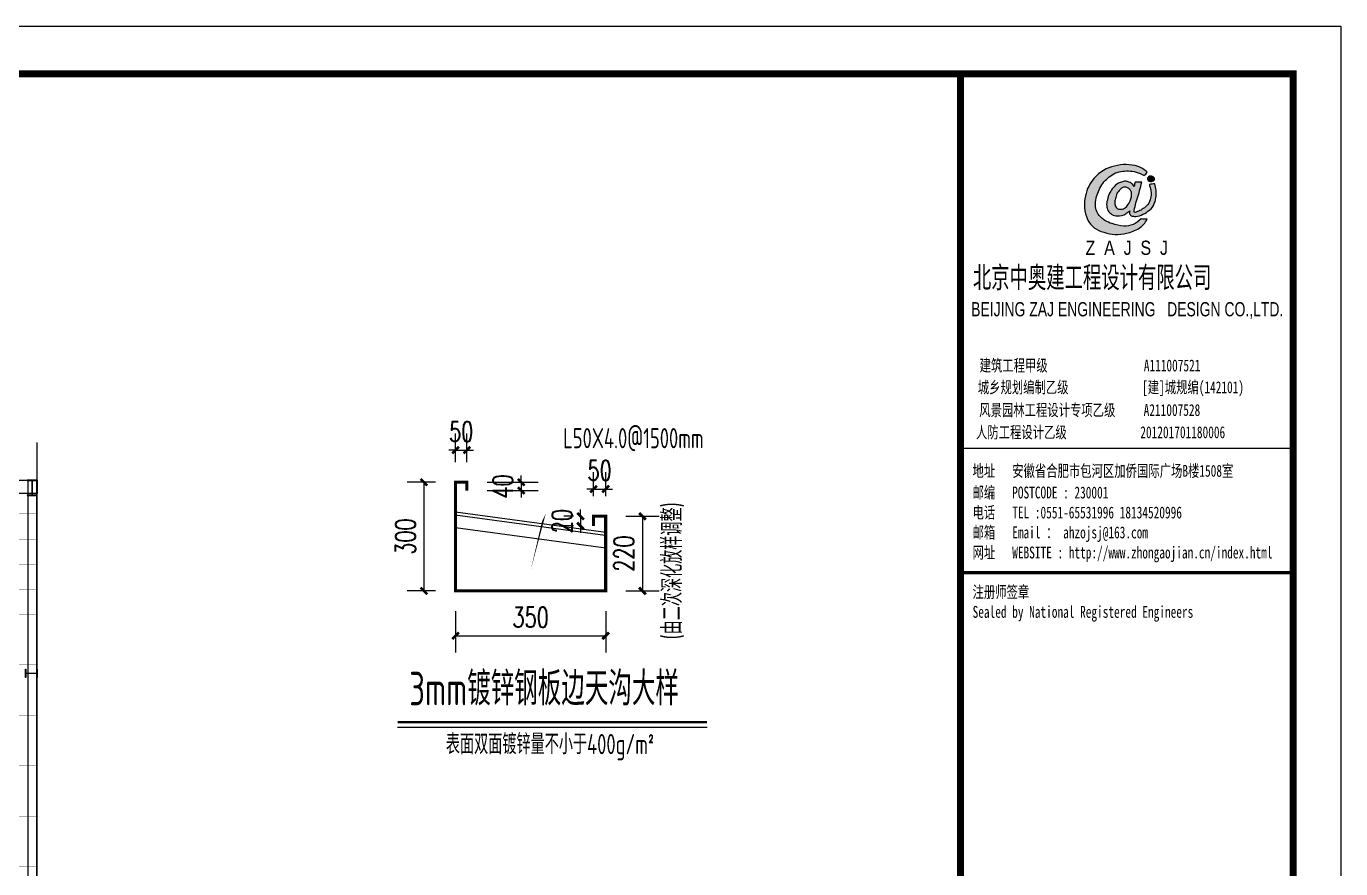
# Model space of a CAD drawing. Extents: x 180850 to 1399066, y 113487 to 334416.
# Drawn here: x 998986 to 1038098, y 195303 to 220382 of the extents above; entities that cross this region are included whole.
import ezdxf
from ezdxf.enums import TextEntityAlignment as Align

# ---------------------------------------------------------------- set-up
doc = ezdxf.new("R2010")
doc.units = 0
doc.header["$LTSCALE"] = 1000
for name, color, linetype in [('AXIS', 3, 'Continuous'), ('DOTE', 1, 'Continuous'), ('GL', 150, 'Continuous'), ('GZ', 50, 'Continuous'), ('LT', 27, 'Continuous'), ('PUB_TITLE', 4, 'Continuous'), ('TEXT', 7, 'Continuous'), ('THICK', 6, 'Continuous'), ('THIN', 7, 'Continuous'), ('XG', 6, 'Continuous'), ('图签', 3, 'Continuous'), ('天沟', 2, 'Continuous')]:
    doc.layers.add(name, color=color, linetype=linetype)
doc.styles.add('_gyy_title_Arial', font='arial.ttf', dxfattribs={"width": 0.7})
doc.styles.add('_gyy_title_ST', font='', dxfattribs={"width": 0.8})
doc.styles.add('_TCH_DIM_T3', font='SIMPLEX', dxfattribs={"width": 0.705882, "bigfont": 'GBCBIG'})
doc.styles.add('HZ', font='txt.shx', dxfattribs={"width": 0.8, "bigfont": '000hztxt.shx'})
doc.styles.add('TSSD_Label', font='tssdeng.shx', dxfattribs={"width": 0.7, "bigfont": 'hztxt.shx'})
doc.styles.get('_gyy_title_ST').set_extended_font_data('SimSun')
doc.dimstyles.new('TCH-200-1', dxfattribs={"dimtxt": 595, "dimasz": 200, "dimexe": 500, "dimexo": 600, "dimgap": 252.5, "dimtad": 1, "dimdec": 0, "dimzin": 0, "dimdsep": 46, "dimtxsty": '_TCH_DIM_T3', "dimblk": 'ARCHTICK', "dimcen": 0.09, "dimclrd": 3, "dimclre": 3, "dimclrt": 7, "dimazin": 2, "dimtfac": 1, "dimtdec": 0, "dimtix": 1, "dimtmove": 2, "dimatfit": 3, "dimfxl": 1, "dimtolj": 1, "dimtzin": 0, "dimarcsym": 0})

# ---------------------------------------------------------------- blocks, each defined once
blk = doc.blocks.new('_ArchTick')
at = {"color": 0, "linetype": 'ByBlock', "const_width": 0.4}
blk.add_lwpolyline([(-0.5, -0.5), (0.5, 0.5)], dxfattribs=at)
blk = doc.blocks.new('*D106')
at = {"layer": 'AXIS', "color": 3, "lineweight": -2, "transparency": 16777216}
for p, q in [((1016827, 205795), (1017821, 205795)), ((1017321, 205795), (1017321, 203574)), ((1016827, 203574), (1017821, 203574))]:
    blk.add_line(p, q, dxfattribs=at)
at = {"layer": 'Defpoints', "color": 0, "transparency": 16777216}
for p in [(1016227, 205795), (1016227, 203574), (1017321, 203574)]:
    blk.add_point(p, dxfattribs=at)
at = {"layer": 'AXIS', "color": 3, "lineweight": -2, "transparency": 16777216, "xscale": 200, "yscale": 200, "zscale": 200}
for p, rotation in [((1017321, 205795), 90), ((1017321, 203574), 270)]:
    blk.add_blockref('_ArchTick', p, dxfattribs=dict(at, rotation=rotation))
at = {"layer": 'AXIS', "color": 7, "transparency": 16777216, "insert": (1016771, 204685), "char_height": 595, "attachment_point": 5, "rotation": 90, "style": '_TCH_DIM_T3'}
blk.add_mtext('\\A1;220', dxfattribs=at)
blk = doc.blocks.new('*D107')
at = {"layer": 'AXIS', "color": 3, "lineweight": -2, "transparency": 16777216}
for p, q in [((1013714, 206809), (1013714, 207009)), ((1012696, 206809), (1014214, 206809)), ((1012696, 206559), (1014214, 206559)), ((1013714, 206809), (1013714, 206559)), ((1013714, 206559), (1013714, 206359))]:
    blk.add_line(p, q, dxfattribs=at)
at = {"layer": 'Defpoints', "color": 0, "transparency": 16777216}
for p in [(1012096, 206809), (1012096, 206559), (1013714, 206559)]:
    blk.add_point(p, dxfattribs=at)
at = {"layer": 'AXIS', "color": 3, "lineweight": -2, "transparency": 16777216, "xscale": 200, "yscale": 200, "zscale": 200}
for p, rotation in [((1013714, 206809), 270), ((1013714, 206559), 90)]:
    blk.add_blockref('_ArchTick', p, dxfattribs=dict(at, rotation=rotation))
at = {"layer": 'AXIS', "color": 7, "transparency": 16777216, "insert": (1013164, 206684), "char_height": 595, "attachment_point": 5, "rotation": 90, "style": '_TCH_DIM_T3'}
blk.add_mtext('\\A1;40', dxfattribs=at)
blk = doc.blocks.new('*D108')
at = {"layer": 'AXIS', "color": 3, "lineweight": -2, "transparency": 16777216}
for p, q in [((1011761, 207409), (1011761, 208264)), ((1012096, 207409), (1012096, 208264)), ((1011761, 207764), (1011561, 207764)), ((1011761, 207764), (1012096, 207764)), ((1012096, 207764), (1012296, 207764))]:
    blk.add_line(p, q, dxfattribs=at)
at = {"layer": 'Defpoints', "color": 0, "transparency": 16777216}
for p in [(1012096, 207764), (1011761, 206809), (1012096, 206809)]:
    blk.add_point(p, dxfattribs=at)
at = {"layer": 'AXIS', "color": 3, "lineweight": -2, "transparency": 16777216, "xscale": 200, "yscale": 200, "zscale": 200}
blk.add_blockref('_ArchTick', (1011761, 207764), dxfattribs=at)
at = {"layer": 'AXIS', "color": 3, "lineweight": -2, "transparency": 16777216, "xscale": 200, "yscale": 200, "zscale": 200, "rotation": 180}
blk.add_blockref('_ArchTick', (1012096, 207764), dxfattribs=at)
at = {"layer": 'AXIS', "color": 7, "transparency": 16777216, "insert": (1011928, 208314), "char_height": 595, "attachment_point": 5, "style": '_TCH_DIM_T3'}
blk.add_mtext('\\A1;50', dxfattribs=at)
blk = doc.blocks.new('*D109')
at = {"layer": 'AXIS', "color": 3, "lineweight": -2, "transparency": 16777216}
for p, q in [((1011161, 206809), (1010319, 206809)), ((1010819, 206809), (1010819, 203574)), ((1011161, 203574), (1010319, 203574))]:
    blk.add_line(p, q, dxfattribs=at)
at = {"layer": 'Defpoints', "color": 0, "transparency": 16777216}
for p in [(1011761, 206809), (1010819, 203574), (1011761, 203574)]:
    blk.add_point(p, dxfattribs=at)
at = {"layer": 'AXIS', "color": 3, "lineweight": -2, "transparency": 16777216, "xscale": 200, "yscale": 200, "zscale": 200}
for p, rotation in [((1010819, 206809), 90), ((1010819, 203574), 270)]:
    blk.add_blockref('_ArchTick', p, dxfattribs=dict(at, rotation=rotation))
at = {"layer": 'AXIS', "color": 7, "transparency": 16777216, "insert": (1010269, 205192), "char_height": 595, "attachment_point": 5, "rotation": 90, "style": '_TCH_DIM_T3'}
blk.add_mtext('\\A1;300', dxfattribs=at)
blk = doc.blocks.new('*D110')
at = {"layer": 'AXIS', "color": 3, "lineweight": -2, "transparency": 16777216}
for p, q in [((1011761, 202974), (1011761, 201738)), ((1016227, 202974), (1016227, 201738)), ((1011761, 202238), (1016227, 202238))]:
    blk.add_line(p, q, dxfattribs=at)
at = {"layer": 'Defpoints', "color": 0, "transparency": 16777216}
for p in [(1011761, 203574), (1016227, 203574), (1016227, 202238)]:
    blk.add_point(p, dxfattribs=at)
at = {"layer": 'AXIS', "color": 3, "lineweight": -2, "transparency": 16777216, "xscale": 200, "yscale": 200, "zscale": 200, "rotation": 180}
blk.add_blockref('_ArchTick', (1011761, 202238), dxfattribs=at)
at = {"layer": 'AXIS', "color": 3, "lineweight": -2, "transparency": 16777216, "xscale": 200, "yscale": 200, "zscale": 200}
blk.add_blockref('_ArchTick', (1016227, 202238), dxfattribs=at)
at = {"layer": 'AXIS', "color": 7, "transparency": 16777216, "insert": (1013994, 202788), "char_height": 595, "attachment_point": 5, "style": '_TCH_DIM_T3'}
blk.add_mtext('\\A1;350', dxfattribs=at)
blk = doc.blocks.new('*D111')
at = {"layer": 'AXIS', "color": 3, "lineweight": -2, "transparency": 16777216}
for p, q in [((1015865, 206395), (1015865, 207106)), ((1016227, 206395), (1016227, 207106)), ((1015865, 206606), (1015665, 206606)), ((1015865, 206606), (1016227, 206606)), ((1016227, 206606), (1016427, 206606))]:
    blk.add_line(p, q, dxfattribs=at)
at = {"layer": 'Defpoints', "color": 0, "transparency": 16777216}
for p in [(1016227, 206606), (1015865, 205795), (1016227, 205795)]:
    blk.add_point(p, dxfattribs=at)
at = {"layer": 'AXIS', "color": 3, "lineweight": -2, "transparency": 16777216, "xscale": 200, "yscale": 200, "zscale": 200}
blk.add_blockref('_ArchTick', (1015865, 206606), dxfattribs=at)
at = {"layer": 'AXIS', "color": 3, "lineweight": -2, "transparency": 16777216, "xscale": 200, "yscale": 200, "zscale": 200, "rotation": 180}
blk.add_blockref('_ArchTick', (1016227, 206606), dxfattribs=at)
at = {"layer": 'AXIS', "color": 7, "transparency": 16777216, "insert": (1016046, 207156), "char_height": 595, "attachment_point": 5, "style": '_TCH_DIM_T3'}
blk.add_mtext('\\A1;50', dxfattribs=at)
blk = doc.blocks.new('*D112')
at = {"layer": 'AXIS', "color": 3, "lineweight": -2, "transparency": 16777216}
for p, q in [((1015265, 205795), (1014978, 205795)), ((1015478, 205795), (1015478, 205995)), ((1015478, 205795), (1015478, 205506)), ((1015265, 205506), (1014978, 205506)), ((1015478, 205506), (1015478, 205306))]:
    blk.add_line(p, q, dxfattribs=at)
at = {"layer": 'Defpoints', "color": 0, "transparency": 16777216}
for p in [(1015865, 205795), (1015478, 205506), (1015865, 205506)]:
    blk.add_point(p, dxfattribs=at)
at = {"layer": 'AXIS', "color": 3, "lineweight": -2, "transparency": 16777216, "xscale": 200, "yscale": 200, "zscale": 200}
for p, rotation in [((1015478, 205795), 270), ((1015478, 205506), 90)]:
    blk.add_blockref('_ArchTick', p, dxfattribs=dict(at, rotation=rotation))
at = {"layer": 'AXIS', "color": 7, "transparency": 16777216, "insert": (1014928, 205651), "char_height": 595, "attachment_point": 5, "rotation": 90, "style": '_TCH_DIM_T3'}
blk.add_mtext('\\A1;20', dxfattribs=at)
blk = doc.blocks.new('A$C10C50790')
at = {"layer": 'GZ'}
for points in [[(59800, 35050), (60100, 35050), (60100, 35060), (59957, 35060), (59953, 35065), (59953, 35485), (59957, 35490), (60100, 35490), (60100, 35500), (59800, 35500), (59800, 35490), (59943, 35490), (59947, 35486), (59947, 35065), (59943, 35060), (59800, 35060), (59800, 35050)], [(59750, 29625), (59750, 29875), (59760, 29875), (59760, 29757), (59765, 29753), (60085, 29753), (60090, 29757), (60090, 29875), (60100, 29875), (60100, 29625), (60090, 29625), (60090, 29743), (60086, 29747), (59765, 29747), (59760, 29743), (59760, 29625), (59750, 29625)]]:
    blk.add_lwpolyline(points, close=True, dxfattribs=at)
blk = doc.blocks.new('dd')
at = {"layer": '图签'}
h = blk.add_hatch(color=5, dxfattribs=at)
h.set_gradient(color1=(0, 0, 255), color2=(36, 36, 255), one_color=1, tint=0.57)
h.paths.add_polyline_path([(452, 1270, -0.093206), (531, 1562, -0.136321), (716, 1807, -0.161039), (988, 1948, -0.108591), (1307, 1935, -0.049497), (1479, 1861, 0.062627), (1539, 1932, 0.094388), (1351, 2056, 0.136326), (854, 2062, 0.161722), (430, 1810, 0.133661), (243, 1435, 0.158414), (286, 937, 0.22517), (632, 669, 0.138663), (1107, 646, 0.074676), (1375, 753, 0.125344), (1543, 944, 0.006312), (1413, 948, -0.090385), (1244, 833, -0.096745), (1053, 797, -0.073845), (803, 850, -0.140868), (530, 1020, -0.160753)])
h = blk.add_hatch(color=5, dxfattribs=at)
h.set_gradient(color1=(0, 0, 255), color2=(36, 36, 255), one_color=1, tint=0.57)
h.paths.add_polyline_path([(1306, 1289, 0.011169), (1334, 1370, 0.005807), (1431, 1724, 0.01105), (1292, 1724, 0.016796), (1267, 1634, 0.125943), (1203, 1704, 0.083806), (1120, 1739, 0.082879), (1047, 1739, -0.008503), (952, 1710, 0.060057), (844, 1628, 0.086078), (774, 1532, 0.099424), (705, 1347, 0.12153), (690, 1225, 0.102644), (719, 1122, 0.056648), (797, 1042, 0.092914), (913, 1013, 0.194578), (1098, 1064, -0.002562), (1175, 1122, 0.064354), (1167, 1068, 0.172385), (1207, 1017, 0.105458), (1300, 1002, 0.086567), (1454, 1046, 0.047674), (1592, 1136, 0.166359), (1692, 1274, 0.096748), (1728, 1431, 0.03151), (1728, 1548, 0.041815), (1700, 1691, 0.007654), (1588, 1673, -0.009919), (1610, 1585, -0.068269), (1624, 1482, -0.105336), (1605, 1352, -0.14652), (1528, 1223, -0.070486), (1434, 1151, -0.077937), (1341, 1103, -0.127098), (1272, 1084, -0.114215), (1267, 1129, -0.007609)])
h.paths.add_polyline_path([(865, 1245, -0.099994), (863, 1328, -0.050974), (888, 1427, -0.120527), (938, 1529, -0.043888), (1002, 1595, -0.08446), (1063, 1619, -0.147309), (1127, 1607, -0.037474), (1177, 1572, -0.06931), (1209, 1507, -0.067662), (1213, 1431, -0.02676), (1211, 1413, 0.017209), (1183, 1329, -0.048815), (1120, 1223, -0.139096), (1046, 1163, -0.097991), (944, 1153, -0.085394), (909, 1169, -0.149141)], flags=16)
h = blk.add_hatch(color=1, dxfattribs=at)
h.set_gradient(color1=(255, 0, 0), color2=(255, 0, 0), tint=0.57)
h.paths.add_polyline_path([(1557, 1818, 0.386553), (1564, 1757, 0.170676), (1604, 1736, 0.082224), (1657, 1743, 0.087509), (1686, 1766, 0.264235), (1694, 1804, 0.244333), (1636, 1850, 0.30271)])
blk.add_lwpolyline([(1539, 1932, 0.094388), (1351, 2056, 0.136326), (854, 2062, 0.161722), (430, 1810, 0.133661), (243, 1435, 0.158414), (286, 937, 0.22517), (632, 669, 0.138663), (1107, 646, 0.074676), (1375, 753, 0.125344), (1543, 944, 0.006312), (1413, 948, -0.090385), (1244, 833, -0.096745), (1053, 797, -0.073845), (803, 850, -0.140868), (530, 1020, -0.160753), (452, 1270, -0.093206), (531, 1562, -0.136321), (716, 1807, -0.161039), (988, 1948, -0.108591), (1307, 1935, -0.049497), (1479, 1861, 0.062627)], format="xyb", close=True, dxfattribs=at)
for points in [[(1431, 1724, 0.011041), (1292, 1724, 0.016796), (1267, 1634, 0.125943), (1203, 1704, 0.083806), (1120, 1739, 0.082879), (1047, 1739, -0.008503), (952, 1710, 0.060057), (844, 1628, 0.086078), (774, 1532, 0.099424), (705, 1347, 0.12153), (690, 1225, 0.102644), (719, 1122, 0.056648), (797, 1042, 0.092914), (913, 1013, 0.194578), (1098, 1064, -0.002562), (1175, 1122, 0.064354), (1167, 1068, 0.172385), (1207, 1017, 0.105458), (1300, 1002, 0.086567), (1454, 1046, 0.047674), (1592, 1136, 0.166359), (1692, 1274, 0.096748), (1728, 1431, 0.03151), (1728, 1548, 0.041815), (1700, 1691, 0.007654), (1588, 1673, -0.009919), (1610, 1585, -0.068269), (1624, 1482, -0.105336), (1605, 1352, -0.14652), (1528, 1223, -0.070486), (1434, 1151, -0.077937), (1341, 1103, -0.127098), (1272, 1084, -0.114215), (1267, 1129, -0.007609), (1306, 1289, 0.011169), (1334, 1370, 0.005782), (1430, 1722, 0.069025)], [(1694, 1804, 0.243958), (1636, 1850, 0.303117), (1557, 1818, 0.386553), (1564, 1757, 0.170676), (1604, 1736, 0.082224), (1657, 1743, 0.087509), (1686, 1766, 0.264235), (1694, 1804, -7.823139)], [(1213, 1431, 0.067662), (1209, 1507, 0.06931), (1177, 1572, 0.037474), (1127, 1607, 0.147309), (1063, 1619, 0.08446), (1002, 1595, 0.043888), (938, 1529, 0.120527), (888, 1427, 0.050974), (863, 1328, 0.099994), (865, 1245, 0.149141), (909, 1169, 0.085394), (944, 1153, 0.097991), (1046, 1163, 0.139096), (1120, 1223, 0.048815), (1183, 1329, -0.017209), (1211, 1413, 0.02676), (1213, 1431, 0.441273)]]:
    blk.add_lwpolyline(points, format="xyb", dxfattribs=at)
at = {"insert": (246, 492), "char_height": 300, "width": 8000, "attachment_point": 1, "style": 'HZ'}
blk.add_mtext('{\\fArial|b0|i0|c0|p32;Z  A  J  S  J}', dxfattribs=at)

msp = doc.modelspace()

# ---------------------------------------------------------------- linework, layer by layer
at = {"layer": 'AXIS'}
msp.add_lwpolyline([(1014329.1, 205636.33, 0, 144.83, 0), (1014545.04, 206250.9, 0, 0, 0), (1014911.41, 207623.48, 0, 0, 0), (1019444.15, 207623.48, 0, 0, 0)], format="xyseb", dxfattribs=at)
at = {"layer": 'AXIS', "color": 4, "linetype": 'ByBlock', "ltscale": 0.1}
msp.add_lwpolyline([(939212.22, 206868.45), (999312.22, 206868.45), (999312.22, 206468.45), (939212.22, 206468.45)], close=True, dxfattribs=at)
at = {"layer": 'DOTE'}
msp.add_line((999312.22, 170243.45), (999312.22, 207993.45), dxfattribs=at)
at = {"layer": 'GL'}
msp.add_lwpolyline([(999037.22, 171368.45), (999037.22, 206868.45), (999287.22, 206868.45), (999287.22, 171368.45)], close=True, dxfattribs=at)
at = {"layer": 'LT', "linetype": 'ByBlock', "const_width": 10}
for points in [[(939212.22, 205868.38), (999337.22, 205868.41)], [(939212.22, 205118.38), (999337.22, 205118.41)], [(939212.22, 204368.38), (999337.22, 204368.41)], [(939212.22, 203618.38), (999337.22, 203618.41)], [(939212.22, 202868.38), (999337.22, 202868.41)], [(939212.22, 201368.38), (999337.22, 201368.41)], [(939212.22, 199868.38), (999337.22, 199868.41)], [(939212.22, 198368.38), (999337.22, 198368.41)], [(939212.22, 196868.38), (999337.22, 196868.41)], [(939212.22, 195368.38), (999337.22, 195368.41)]]:
    msp.add_lwpolyline(points, dxfattribs=at)
at = {"layer": 'PUB_TITLE'}
msp.add_line((1026785.36, 207821.84), (1036684.34, 207821.84), dxfattribs=at)
msp.add_lwpolyline([(919169.3, 220381.89), (1038098.48, 220381.89), (1038098.48, 136381.97), (919169.3, 136381.97)], close=True, dxfattribs=at)
at = {"layer": 'PUB_TITLE', "const_width": 212.12}
for points in [[(922704.65, 137796.11), (922704.65, 218967.75), (1036684.34, 218967.75), (1036684.34, 137796.11)], [(1026785.36, 218967.75), (1036684.34, 218967.75), (1036684.34, 137796.11), (1026785.36, 137796.11)]]:
    msp.add_lwpolyline(points, close=True, dxfattribs=at)
at = {"layer": 'PUB_TITLE', "const_width": 98.99}
msp.add_lwpolyline([(1026785.36, 204116.19), (1036684.34, 204116.19)], dxfattribs=at)
at = {"layer": 'THICK', "const_width": 72.41}
msp.add_lwpolyline([(1010033.04, 199663.79), (1019242.68, 199663.79)], dxfattribs=at)
at = {"layer": 'THIN'}
msp.add_lwpolyline([(1010033.04, 199518.96), (1019242.68, 199518.96)], dxfattribs=at)
at = {"layer": 'XG'}
for p, q in [((1016210.13, 205219.15), (1011743.97, 205824.48)), ((1016226.66, 205308.14), (1011760.5, 205913.47)), ((1016226.66, 204847.81), (1011760.5, 205453.15))]:
    msp.add_line(p, q, dxfattribs=at)
at = {"layer": '天沟', "const_width": 90.52}
msp.add_lwpolyline([(1012095.98, 206559.44), (1012095.98, 206809.18), (1011760.5, 206809.18), (1011760.5, 203574.15), (1016226.66, 203574.15), (1016226.66, 205795.39), (1015864.59, 205795.39), (1015864.59, 205505.73)], dxfattribs=at)

# ---------------------------------------------------------------- block references
msp.add_blockref('A$C10C50790', (939212.22, 171368.45))
at = {"layer": '图签', "xscale": 1.414139999943435, "yscale": 1.414139999943435, "zscale": 1.414139999943435}
msp.add_blockref('dd', (1030158.93, 213305.02), dxfattribs=at)

# ---------------------------------------------------------------- texts
at = {"color": 1, "insert": (1027153.56, 213244.05), "char_height": 718.1993, "width": 9393.6358, "attachment_point": 1, "style": 'HZ'}
msp.add_mtext('北京中奥建工程设计有限公司', dxfattribs=at)
at = {"layer": 'PUB_TITLE', "width": 0.7}
for s, height, style, p in [('BEIJING ZAJ ENGINEERING   DESIGN CO.,LTD.', 424.2416, '_gyy_title_Arial', (1031746.44, 211746.83)), ('建筑工程甲级                 A111007521             ', 353.5346, '_gyy_title_ST', (1031732.23, 210108.51)), ('城乡规划编制乙级             [建]城规编(142101)', 353.5346, '_gyy_title_ST', (1031260.15, 209459.89)), ('风景园林工程设计专项乙级     A211007528           ', 353.5346, '_gyy_title_ST', (1031556.25, 208781.7)), ('人防工程设计乙级             201201701180006', 353.5346, '_gyy_title_ST', (1030953.36, 208120.07))]:
    msp.add_text(s, height=height, dxfattribs=dict(at, style=style)).set_placement(p, align=Align.CENTER)
at = {"layer": 'PUB_TITLE', "style": '_gyy_title_ST', "width": 0.7}
for s, height, p in [('地址   安徽省合肥市包河区加侨国际广场B楼1508室', 353.5346, (1027143.19, 206971.5)), ('邮编   POSTCODE : 230001', 353.5346, (1027143.19, 206325.74)), ('电话   TEL :0551-65531996 18134520996', 353.5346, (1027143.19, 205731.8)), ('邮箱   Email ： ahzojsj@163.com', 353.5346, (1027143.19, 205137.86)), ('网址   WEBSITE : http://www.zhongaojian.cn/index.html', 353.5346, (1027143.19, 204540.43)), ('注册师签章', 353.535, (1027143.19, 203366.69)), ('Sealed by National Registered Engineers', 353.5346, (1027145.11, 202772.76))]:
    msp.add_text(s, height=height, dxfattribs=at).set_placement(p)
at = {"layer": 'TEXT', "style": 'TSSD_Label', "width": 0.7}
for s, p in [('L50X4.0@1500mm', (1014959.13, 207820.17)), ('表面双面镀锌量不小于400g/m%%1402%%141', (1011472.14, 198712.31))]:
    msp.add_text(s, height=599.9998, dxfattribs=at).set_placement(p)
msp.add_text('(由二次深化放样调整)', height=599.9998, rotation=90, dxfattribs=at).set_placement((1018501.69, 202130.47))
msp.add_text('3mm镀锌钢板边天沟大样', height=1000, dxfattribs=at).set_placement((1010380.53, 199866.55), align=Align.BOTTOM_LEFT)

# ---------------------------------------------------------------- dimensions: what is measured, and where the dimension line sits
at = {"layer": 'AXIS'}
for base, p1, p2, angle, text, picture, middle in [((1012095.98, 207763.62), (1011760.5, 206809.18), (1012095.98, 206809.18), 180, '50', '*D108', (1011928.24, 208313.62)), ((1010819.39, 203574.15), (1011760.5, 206809.18), (1011760.5, 203574.15), 90, '300', '*D109', (1010269.39, 205191.66)), ((1013713.76, 206559.44), (1012095.98, 206809.18), (1012095.98, 206559.44), 90, '40', '*D107', (1013163.76, 206684.31)), ((1015478.28, 205505.73), (1015864.59, 205795.39), (1015864.59, 205505.73), 90, '20', '*D112', (1014928.28, 205650.56))]:
    dim = msp.add_linear_dim(base=base, p1=p1, p2=p2, angle=angle, text=text, dimstyle='TCH-200-1', dxfattribs=at)
    dim.commit()
    dim.dimension.update_dxf_attribs({"geometry": picture, "text_midpoint": middle})
for base, p1, p2, text, picture, middle in [((1016226.66, 206605.69), (1015864.59, 205795.39), (1016226.66, 205795.39), '50', '*D111', (1016045.63, 207155.69)), ((1016226.66, 202237.98), (1011760.5, 203574.15), (1016226.66, 203574.15), '350', '*D110', (1013993.58, 202787.98))]:
    dim = msp.add_linear_dim(base=base, p1=p1, p2=p2, text=text, dimstyle='TCH-200-1', dxfattribs=at)
    dim.commit()
    dim.dimension.update_dxf_attribs({"geometry": picture, "text_midpoint": middle})
dim = msp.add_aligned_dim(p1=(1016226.66, 205795.39), p2=(1016226.66, 203574.15), distance=1094.72, text='220', dimstyle='TCH-200-1', dxfattribs=at)
dim.commit()
dim.dimension.update_dxf_attribs({"geometry": '*D106', "text_midpoint": (1016771.38, 204684.77)})

doc.saveas('drawing.dxf')
